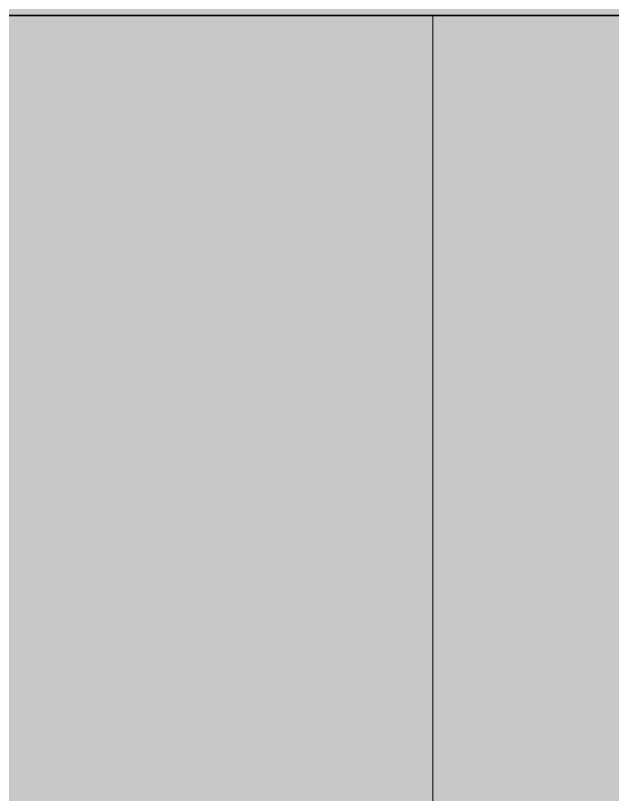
# Model space of a CAD drawing. Header units: inches. Extents: x -10205 to 13964, y -460 to 30702.
# Drawn here: x -3829.866 to -3828.947, y 11163.389 to 11164.589 of the extents above; entities that cross this region are included whole.
import ezdxf

# ---------------------------------------------------------------- set-up
doc = ezdxf.new("R2010")
doc.units = ezdxf.units.IN
doc.header["$MEASUREMENT"] = 0
for name, color, linetype, lineweight in [('A-GENM', 5, 'Continuous', 9), ('A-GENM-10', 5, 'Continuous', 25), ('A-WALL', 113, 'Continuous', 9), ('A-WALL-7', 113, 'Continuous', 5), ('A-WALL-8', 113, 'Continuous', 25), ('A-WALL-PATT-5', 111, 'Continuous', 9)]:
    doc.layers.add(name, color=color, linetype=linetype, lineweight=lineweight)

# ---------------------------------------------------------------- blocks, each defined once
blk = doc.blocks.new('_THE_ WINDOW _ DOOR - Window - 1st Floor-V143-SITE PLAN - CAD FILE')
at = {"layer": 'A-GENM'}
h = blk.add_hatch(color=256, dxfattribs=at)
h.paths.add_polyline_path([(19.0125, -2.8125), (19.0125, -0.8125), (17.0125, -0.8125), (17.0125, -4.8125), (19.0125, -4.8125), (19.0125, -3.3125)], flags=0)
h.paths.add_polyline_path([(-17.0125, -3.8125), (-17.0125, -0.8125), (-19.0125, -0.8125), (-19.0125, -4.8125), (-17.0125, -4.8125), (-17.0125, -4.3125)], flags=0)
at = {"layer": 'A-GENM-10'}
blk.add_line((19.0125, -4.8125), (19.0125, -0.8125), dxfattribs=at)

msp = doc.modelspace()

# ---------------------------------------------------------------- hatches: boundary and pattern name
at = {"layer": 'A-WALL-7'}
h = msp.add_hatch(color=256, dxfattribs=at)
h.paths.add_polyline_path([(-3829.2237, 10011.5894), (-3829.2237, 10050.9894), (-3829.9737, 10050.9894), (-3829.9737, 10011.5894)], flags=0)
h.paths.add_polyline_path([(-3829.9737, 10089.0144), (-3829.2237, 10089.0144), (-3829.2237, 10153.9894), (-3829.9737, 10153.9894), (-3829.9737, 10148.7894)], flags=0)
h.paths.add_polyline_path([(-3829.9737, 10192.0144), (-3829.2237, 10192.0144), (-3829.2237, 10242.9894), (-3829.9737, 10242.9894), (-3829.9737, 10203.8421)], flags=0)
h.paths.add_polyline_path([(-3829.2237, 10281.0144), (-3829.2237, 10339.2394), (-3829.9737, 10339.2394), (-3829.9737, 10281.0144), (-3829.7237, 10281.0144)], flags=0)
h.paths.add_polyline_path([(-3829.2237, 10531.2394), (-3829.2931, 10547.1894), (-3829.9737, 10547.1894), (-3829.9737, 10531.2394)], flags=0)
h.paths.add_polyline_path([(-3829.9737, 10547.9394), (-3829.2237, 10548.6894), (-3829.2237, 10703.7894), (-3829.9737, 10703.7894), (-3829.9737, 10551.3144)], flags=0)
h.paths.add_polyline_path([(-3829.9737, 10895.7894), (-3829.2237, 10895.7894), (-3829.2237, 11010.9894), (-3829.9737, 11010.9894), (-3829.9737, 10970.2144)], flags=0)
h.paths.add_polyline_path([(-3829.9737, 11049.0144), (-3829.2237, 11049.0144), (-3829.2237, 11100.5894), (-3829.9737, 11100.5894), (-3829.9737, 11049.3894)], flags=0)
h.paths.add_polyline_path([(-3829.9737, 11138.6144), (-3829.2237, 11138.6144), (-3829.2237, 11164.5894), (-3829.9737, 11164.5894)], flags=0)
h.paths.add_polyline_path([(-3829.9737, 11202.6144), (-3829.2237, 11202.6144), (-3829.2237, 11202.9894), (-3829.9737, 11202.9894)], flags=0)
h.paths.add_polyline_path([(-3829.9737, 11241.0144), (-3829.2237, 11241.0144), (-3829.2346, 11241.5769), (-3829.9737, 11241.5769)], flags=0)
h.paths.add_polyline_path([(-3829.2237, 11249.5769), (-3829.2237, 11279.7894), (-3829.9737, 11279.7894), (-3829.9737, 11249.5769), (-3829.3894, 11249.5769)], flags=0)
h.paths.add_polyline_path([(-3829.7237, 11317.8144), (-3829.2237, 11317.8144), (-3829.2237, 11318.1894), (-3829.9737, 11318.1894), (-3829.9737, 11317.8144)], flags=0)
h.paths.add_polyline_path([(-3829.9737, 11356.2144), (-3829.2237, 11356.2144), (-3829.2237, 11380.1894), (-3829.9737, 11380.1894), (-3829.9737, 11371.9381)], flags=0)
h.paths.add_polyline_path([(-3829.9737, 11418.2144), (-3829.2237, 11418.2144), (-3829.2237, 11471.7894), (-3829.9737, 11471.7894), (-3829.9737, 11423.7144)], flags=0)
h.paths.add_polyline_path([(-3829.2237, 11509.8144), (-3829.2237, 11587.3644), (-3829.9737, 11587.3644), (-3829.9737, 11509.8144), (-3829.7237, 11509.8144)], flags=0)
h.paths.add_polyline_path([(-3829.7237, 11663.4144), (-3829.2237, 11663.4144), (-3829.2237, 11778.9894), (-3829.9737, 11778.9894), (-3829.9737, 11663.4144)], flags=0)
h.paths.add_polyline_path([(-3829.2237, 11817.0144), (-3829.2237, 11867.7769), (-3829.9737, 11867.7769), (-3829.9737, 11817.0144), (-3829.7237, 11817.0144)], flags=0)
h.paths.add_polyline_path([(-3829.7237, 11905.8019), (-3829.2237, 11905.8019), (-3829.2237, 11970.9894), (-3829.9737, 11970.9894), (-3829.9737, 11905.8019)], flags=0)
h.paths.add_polyline_path([(-3829.7237, 12047.0394), (-3829.2237, 12047.0394), (-3829.2237, 12087.8394), (-3829.9737, 12087.8394), (-3829.9737, 12047.0394)], flags=0)
at = {"layer": 'A-WALL-PATT-5'}
h = msp.add_hatch(dxfattribs=at)
h.set_pattern_fill('FP_3', color=256, style=0, pattern_type=2)
h.set_pattern_definition([(0, (0, 0), (0, 9.596), []), (315, (0, 0), (9.5968532, 0), [13.571, -13.571]), (45, (0, 0), (9.5968532, 0), [13.571, -13.571])])
h.paths.add_polyline_path([(-3828.2237, 10012.5894), (-3828.2237, 10050.9894), (-3829.2237, 10050.9894), (-3829.2237, 10012.5894)], flags=0)
h.paths.add_polyline_path([(-3828.2237, 10089.0144), (-3828.2237, 10153.9894), (-3829.2237, 10153.9894), (-3829.2237, 10089.0144)], flags=0)
h.paths.add_polyline_path([(-3828.9073, 10192.0144), (-3828.2237, 10192.0144), (-3828.2237, 10242.9894), (-3829.2237, 10242.9894), (-3829.2237, 10192.0144)], flags=0)
h.paths.add_polyline_path([(-3828.2237, 10281.0144), (-3828.2237, 10339.2394), (-3829.2237, 10339.2394), (-3829.2237, 10281.0144)], flags=0)
h.paths.add_polyline_path([(-3828.2237, 10531.2394), (-3828.2237, 10547.8144), (-3829.2237, 10547.8144), (-3829.2237, 10531.2394)], flags=0)
h.paths.add_polyline_path([(-3829.2237, 10548.6894), (-3828.2237, 10549.6894), (-3828.2237, 10703.7894), (-3829.2237, 10703.7894), (-3829.2237, 10551.3144)], flags=0)
h.paths.add_polyline_path([(-3829.2237, 10895.7894), (-3828.2237, 10895.7894), (-3828.2237, 11010.9894), (-3829.2237, 11010.9894), (-3829.2237, 10970.2144)], flags=0)
h.paths.add_polyline_path([(-3828.2237, 11049.0144), (-3828.2237, 11100.5894), (-3829.2237, 11100.5894), (-3829.2237, 11049.0144)], flags=0)
h.paths.add_polyline_path([(-3828.2237, 11138.6144), (-3828.2237, 11164.5894), (-3829.2237, 11164.5894), (-3829.2237, 11138.6144)], flags=0)
h.paths.add_polyline_path([(-3828.2237, 11202.6144), (-3828.2237, 11202.9894), (-3829.2237, 11202.9894), (-3829.2237, 11202.6144)], flags=0)
h.paths.add_polyline_path([(-3828.2237, 11241.0144), (-3828.2237, 11279.7894), (-3829.2237, 11279.7894), (-3829.2237, 11241.0144)], flags=0)
h.paths.add_polyline_path([(-3828.2237, 11317.8144), (-3828.2237, 11318.1894), (-3829.2237, 11318.1894), (-3829.2237, 11317.8144)], flags=0)
h.paths.add_polyline_path([(-3828.2237, 11356.2144), (-3828.2237, 11380.1894), (-3829.2237, 11380.1894), (-3829.2237, 11356.2144)], flags=0)
h.paths.add_polyline_path([(-3828.2237, 11418.2144), (-3828.2237, 11471.7894), (-3829.2237, 11471.7894), (-3829.2237, 11418.2144)], flags=0)
h.paths.add_polyline_path([(-3829.2237, 11509.8144), (-3828.2237, 11509.8144), (-3828.2237, 11587.3644), (-3829.2237, 11587.3644), (-3829.2237, 11546.2144)], flags=0)
h.paths.add_polyline_path([(-3829.2237, 11663.4144), (-3828.2237, 11663.4144), (-3828.2237, 11778.9894), (-3829.2237, 11778.9894), (-3829.2237, 11706.2144)], flags=0)
h.paths.add_polyline_path([(-3829.2237, 11817.0144), (-3828.2237, 11817.0144), (-3828.2237, 11867.7769), (-3829.2237, 11867.7769)], flags=0)
h.paths.add_polyline_path([(-3828.2237, 11905.8019), (-3828.2237, 11970.9894), (-3829.2237, 11970.9894), (-3829.2237, 11905.8019)], flags=0)
h.paths.add_polyline_path([(-3829.2237, 12047.0394), (-3828.2237, 12047.0394), (-3828.2237, 12087.0894), (-3829.2237, 12087.0894), (-3829.2237, 12053.2954)], flags=0)

# ---------------------------------------------------------------- linework, layer by layer
at = {"layer": 'A-WALL'}
msp.add_line((-3829.2237, 11164.5894), (-3829.2237, 11138.6144), dxfattribs=at)
at = {"layer": 'A-WALL-8'}
msp.add_line((-3822.0987, 11164.5894), (-3830.7237, 11164.5894), dxfattribs=at)

# ---------------------------------------------------------------- block references
at = {"layer": 'A-GENM', "rotation": 269.9999999999995}
msp.add_blockref('_THE_ WINDOW _ DOOR - Window - 1st Floor-V143-SITE PLAN - CAD FILE', (-3826.4112, 11183.6019), dxfattribs=at)

doc.saveas('drawing.dxf')
